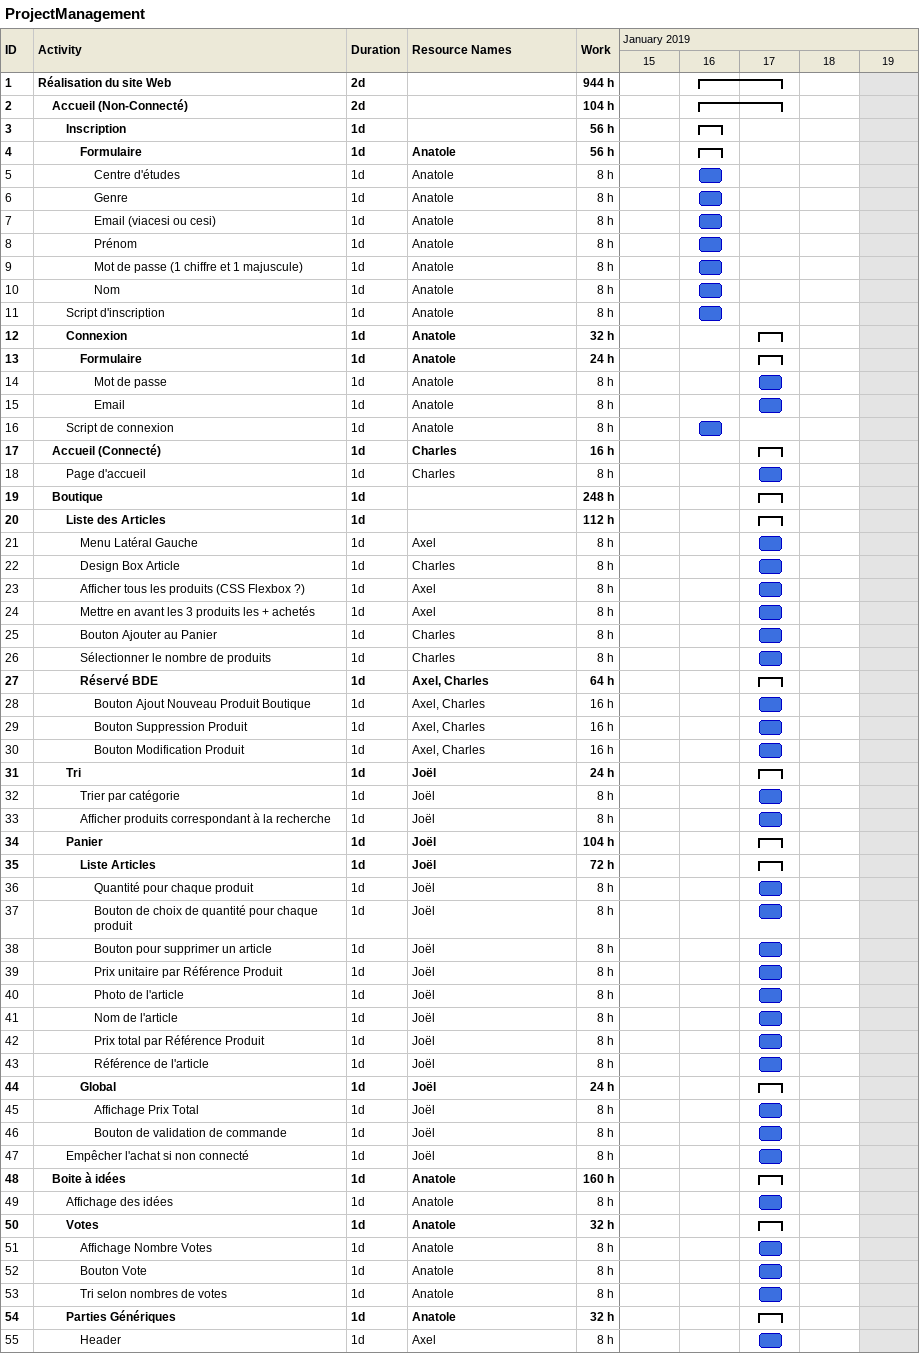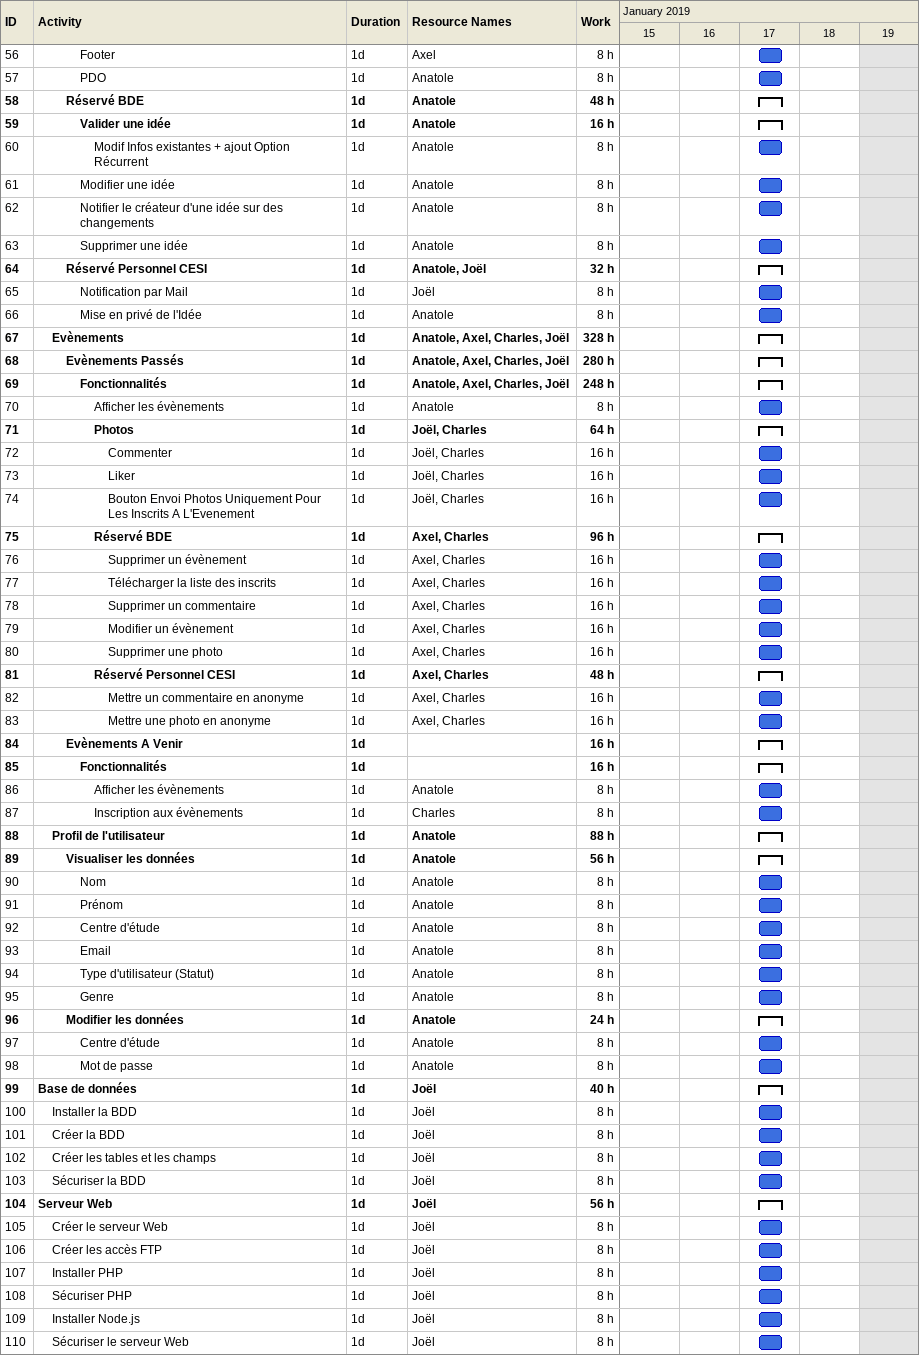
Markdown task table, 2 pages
ProjectManagement

| ID | Level | Task | Duration | Start | Finish | Resources | Work (h) |
|---|---|---|---|---|---|---|---|
| 1 | 1 | **Réalisation du site Web** | 2d | 2019-01-16 | 2019-01-17 |  | 944 |
| 2 | 2 | **Accueil (Non-Connecté)** | 2d | 2019-01-16 | 2019-01-17 |  | 104 |
| 3 | 3 | **Inscription** | 1d | 2019-01-16 | 2019-01-16 |  | 56 |
| 4 | 4 | **Formulaire** | 1d | 2019-01-16 | 2019-01-16 | Anatole | 56 |
| 5 | 5 | Centre d'études | 1d | 2019-01-16 | 2019-01-16 | Anatole | 8 |
| 6 | 5 | Genre | 1d | 2019-01-16 | 2019-01-16 | Anatole | 8 |
| 7 | 5 | Email (viacesi ou cesi) | 1d | 2019-01-16 | 2019-01-16 | Anatole | 8 |
| 8 | 5 | Prénom | 1d | 2019-01-16 | 2019-01-16 | Anatole | 8 |
| 9 | 5 | Mot de passe (1 chiffre et 1 majuscule) | 1d | 2019-01-16 | 2019-01-16 | Anatole | 8 |
| 10 | 5 | Nom | 1d | 2019-01-16 | 2019-01-16 | Anatole | 8 |
| 11 | 3 | Script d'inscription | 1d | 2019-01-16 | 2019-01-16 | Anatole | 8 |
| 12 | 3 | **Connexion** | 1d | 2019-01-17 | 2019-01-17 | Anatole | 32 |
| 13 | 4 | **Formulaire** | 1d | 2019-01-17 | 2019-01-17 | Anatole | 24 |
| 14 | 5 | Mot de passe | 1d | 2019-01-17 | 2019-01-17 | Anatole | 8 |
| 15 | 5 | Email | 1d | 2019-01-17 | 2019-01-17 | Anatole | 8 |
| 16 | 3 | Script de connexion | 1d | 2019-01-16 | 2019-01-16 | Anatole | 8 |
| 17 | 2 | **Accueil (Connecté)** | 1d | 2019-01-17 | 2019-01-17 | Charles | 16 |
| 18 | 3 | Page d'accueil | 1d | 2019-01-17 | 2019-01-17 | Charles | 8 |
| 19 | 2 | **Boutique** | 1d | 2019-01-17 | 2019-01-17 |  | 248 |
| 20 | 3 | **Liste des Articles** | 1d | 2019-01-17 | 2019-01-17 |  | 112 |
| 21 | 4 | Menu Latéral Gauche | 1d | 2019-01-17 | 2019-01-17 | Axel | 8 |
| 22 | 4 | Design Box Article | 1d | 2019-01-17 | 2019-01-17 | Charles | 8 |
| 23 | 4 | Afficher tous les produits (CSS Flexbox ?) | 1d | 2019-01-17 | 2019-01-17 | Axel | 8 |
| 24 | 4 | Mettre en avant les 3 produits les + achetés | 1d | 2019-01-17 | 2019-01-17 | Axel | 8 |
| 25 | 4 | Bouton Ajouter au Panier | 1d | 2019-01-17 | 2019-01-17 | Charles | 8 |
| 26 | 4 | Sélectionner le nombre de produits | 1d | 2019-01-17 | 2019-01-17 | Charles | 8 |
| 27 | 4 | **Réservé BDE** | 1d | 2019-01-17 | 2019-01-17 | Axel, Charles | 64 |
| 28 | 5 | Bouton Ajout Nouveau Produit Boutique | 1d | 2019-01-17 | 2019-01-17 | Axel, Charles | 16 |
| 29 | 5 | Bouton Suppression Produit | 1d | 2019-01-17 | 2019-01-17 | Axel, Charles | 16 |
| 30 | 5 | Bouton Modification Produit | 1d | 2019-01-17 | 2019-01-17 | Axel, Charles | 16 |
| 31 | 3 | **Tri** | 1d | 2019-01-17 | 2019-01-17 | Joël | 24 |
| 32 | 4 | Trier par catégorie | 1d | 2019-01-17 | 2019-01-17 | Joël | 8 |
| 33 | 4 | Afficher produits correspondant à la recherche | 1d | 2019-01-17 | 2019-01-17 | Joël | 8 |
| 34 | 3 | **Panier** | 1d | 2019-01-17 | 2019-01-17 | Joël | 104 |
| 35 | 4 | **Liste Articles** | 1d | 2019-01-17 | 2019-01-17 | Joël | 72 |
| 36 | 5 | Quantité pour chaque produit | 1d | 2019-01-17 | 2019-01-17 | Joël | 8 |
| 37 | 5 | Bouton de choix de quantité pour chaque produit | 1d | 2019-01-17 | 2019-01-17 | Joël | 8 |
| 38 | 5 | Bouton pour supprimer un article | 1d | 2019-01-17 | 2019-01-17 | Joël | 8 |
| 39 | 5 | Prix unitaire par Référence Produit | 1d | 2019-01-17 | 2019-01-17 | Joël | 8 |
| 40 | 5 | Photo de l'article | 1d | 2019-01-17 | 2019-01-17 | Joël | 8 |
| 41 | 5 | Nom de l'article | 1d | 2019-01-17 | 2019-01-17 | Joël | 8 |
| 42 | 5 | Prix total par Référence Produit | 1d | 2019-01-17 | 2019-01-17 | Joël | 8 |
| 43 | 5 | Référence de l'article | 1d | 2019-01-17 | 2019-01-17 | Joël | 8 |
| 44 | 4 | **Global** | 1d | 2019-01-17 | 2019-01-17 | Joël | 24 |
| 45 | 5 | Affichage Prix Total | 1d | 2019-01-17 | 2019-01-17 | Joël | 8 |
| 46 | 5 | Bouton de validation de commande | 1d | 2019-01-17 | 2019-01-17 | Joël | 8 |
| 47 | 3 | Empêcher l'achat si non connecté | 1d | 2019-01-17 | 2019-01-17 | Joël | 8 |
| 48 | 2 | **Boite à idées** | 1d | 2019-01-17 | 2019-01-17 | Anatole | 160 |
| 49 | 3 | Affichage des idées | 1d | 2019-01-17 | 2019-01-17 | Anatole | 8 |
| 50 | 3 | **Votes** | 1d | 2019-01-17 | 2019-01-17 | Anatole | 32 |
| 51 | 4 | Affichage Nombre Votes | 1d | 2019-01-17 | 2019-01-17 | Anatole | 8 |
| 52 | 4 | Bouton Vote | 1d | 2019-01-17 | 2019-01-17 | Anatole | 8 |
| 53 | 4 | Tri selon nombres de votes | 1d | 2019-01-17 | 2019-01-17 | Anatole | 8 |
| 54 | 3 | **Parties Génériques** | 1d | 2019-01-17 | 2019-01-17 | Anatole | 32 |
| 55 | 4 | Header | 1d | 2019-01-17 | 2019-01-17 | Axel | 8 |
| 56 | 4 | Footer | 1d | 2019-01-17 | 2019-01-17 | Axel | 8 |
| 57 | 4 | PDO | 1d | 2019-01-17 | 2019-01-17 | Anatole | 8 |
| 58 | 3 | **Réservé BDE** | 1d | 2019-01-17 | 2019-01-17 | Anatole | 48 |
| 59 | 4 | **Valider une idée** | 1d | 2019-01-17 | 2019-01-17 | Anatole | 16 |
| 60 | 5 | Modif Infos existantes + ajout Option Récurrent | 1d | 2019-01-17 | 2019-01-17 | Anatole | 8 |
| 61 | 4 | Modifier une idée | 1d | 2019-01-17 | 2019-01-17 | Anatole | 8 |
| 62 | 4 | Notifier le créateur d'une idée sur des changements | 1d | 2019-01-17 | 2019-01-17 | Anatole | 8 |
| 63 | 4 | Supprimer une idée | 1d | 2019-01-17 | 2019-01-17 | Anatole | 8 |
| 64 | 3 | **Réservé Personnel CESI** | 1d | 2019-01-17 | 2019-01-17 | Anatole, Joël | 32 |
| 65 | 4 | Notification par Mail | 1d | 2019-01-17 | 2019-01-17 | Joël | 8 |
| 66 | 4 | Mise en privé de l'Idée | 1d | 2019-01-17 | 2019-01-17 | Anatole | 8 |
| 67 | 2 | **Evènements** | 1d | 2019-01-17 | 2019-01-17 | Anatole, Axel, Charles, Joël | 328 |
| 68 | 3 | **Evènements Passés** | 1d | 2019-01-17 | 2019-01-17 | Anatole, Axel, Charles, Joël | 280 |
| 69 | 4 | **Fonctionnalités** | 1d | 2019-01-17 | 2019-01-17 | Anatole, Axel, Charles, Joël | 248 |
| 70 | 5 | Afficher les évènements | 1d | 2019-01-17 | 2019-01-17 | Anatole | 8 |
| 71 | 5 | **Photos** | 1d | 2019-01-17 | 2019-01-17 | Joël, Charles | 64 |
| 72 | 6 | Commenter | 1d | 2019-01-17 | 2019-01-17 | Joël, Charles | 16 |
| 73 | 6 | Liker | 1d | 2019-01-17 | 2019-01-17 | Joël, Charles | 16 |
| 74 | 6 | Bouton Envoi Photos Uniquement Pour Les Inscrits A L'Evenement | 1d | 2019-01-17 | 2019-01-17 | Joël, Charles | 16 |
| 75 | 5 | **Réservé BDE** | 1d | 2019-01-17 | 2019-01-17 | Axel, Charles | 96 |
| 76 | 6 | Supprimer un évènement | 1d | 2019-01-17 | 2019-01-17 | Axel, Charles | 16 |
| 77 | 6 | Télécharger la liste des inscrits | 1d | 2019-01-17 | 2019-01-17 | Axel, Charles | 16 |
| 78 | 6 | Supprimer un commentaire | 1d | 2019-01-17 | 2019-01-17 | Axel, Charles | 16 |
| 79 | 6 | Modifier un évènement | 1d | 2019-01-17 | 2019-01-17 | Axel, Charles | 16 |
| 80 | 6 | Supprimer une photo | 1d | 2019-01-17 | 2019-01-17 | Axel, Charles | 16 |
| 81 | 5 | **Réservé Personnel CESI** | 1d | 2019-01-17 | 2019-01-17 | Axel, Charles | 48 |
| 82 | 6 | Mettre un commentaire en anonyme | 1d | 2019-01-17 | 2019-01-17 | Axel, Charles | 16 |
| 83 | 6 | Mettre une photo en anonyme | 1d | 2019-01-17 | 2019-01-17 | Axel, Charles | 16 |
| 84 | 3 | **Evènements A Venir** | 1d | 2019-01-17 | 2019-01-17 |  | 16 |
| 85 | 4 | **Fonctionnalités** | 1d | 2019-01-17 | 2019-01-17 |  | 16 |
| 86 | 5 | Afficher les évènements | 1d | 2019-01-17 | 2019-01-17 | Anatole | 8 |
| 87 | 5 | Inscription aux évènements | 1d | 2019-01-17 | 2019-01-17 | Charles | 8 |
| 88 | 2 | **Profil de l'utilisateur** | 1d | 2019-01-17 | 2019-01-17 | Anatole | 88 |
| 89 | 3 | **Visualiser les données** | 1d | 2019-01-17 | 2019-01-17 | Anatole | 56 |
| 90 | 4 | Nom | 1d | 2019-01-17 | 2019-01-17 | Anatole | 8 |
| 91 | 4 | Prénom | 1d | 2019-01-17 | 2019-01-17 | Anatole | 8 |
| 92 | 4 | Centre d'étude | 1d | 2019-01-17 | 2019-01-17 | Anatole | 8 |
| 93 | 4 | Email | 1d | 2019-01-17 | 2019-01-17 | Anatole | 8 |
| 94 | 4 | Type d'utilisateur (Statut) | 1d | 2019-01-17 | 2019-01-17 | Anatole | 8 |
| 95 | 4 | Genre | 1d | 2019-01-17 | 2019-01-17 | Anatole | 8 |
| 96 | 3 | **Modifier les données** | 1d | 2019-01-17 | 2019-01-17 | Anatole | 24 |
| 97 | 4 | Centre d'étude | 1d | 2019-01-17 | 2019-01-17 | Anatole | 8 |
| 98 | 4 | Mot de passe | 1d | 2019-01-17 | 2019-01-17 | Anatole | 8 |
| 99 | 1 | **Base de données** | 1d | 2019-01-17 | 2019-01-17 | Joël | 40 |
| 100 | 2 | Installer la BDD | 1d | 2019-01-17 | 2019-01-17 | Joël | 8 |
| 101 | 2 | Créer la BDD | 1d | 2019-01-17 | 2019-01-17 | Joël | 8 |
| 102 | 2 | Créer les tables et les champs | 1d | 2019-01-17 | 2019-01-17 | Joël | 8 |
| 103 | 2 | Sécuriser la BDD | 1d | 2019-01-17 | 2019-01-17 | Joël | 8 |
| 104 | 1 | **Serveur Web** | 1d | 2019-01-17 | 2019-01-17 | Joël | 56 |
| 105 | 2 | Créer le serveur Web | 1d | 2019-01-17 | 2019-01-17 | Joël | 8 |
| 106 | 2 | Créer les accès FTP | 1d | 2019-01-17 | 2019-01-17 | Joël | 8 |
| 107 | 2 | Installer PHP | 1d | 2019-01-17 | 2019-01-17 | Joël | 8 |
| 108 | 2 | Sécuriser PHP | 1d | 2019-01-17 | 2019-01-17 | Joël | 8 |
| 109 | 2 | Installer Node.js | 1d | 2019-01-17 | 2019-01-17 | Joël | 8 |
| 110 | 2 | Sécuriser le serveur Web | 1d | 2019-01-17 | 2019-01-17 | Joël | 8 |
